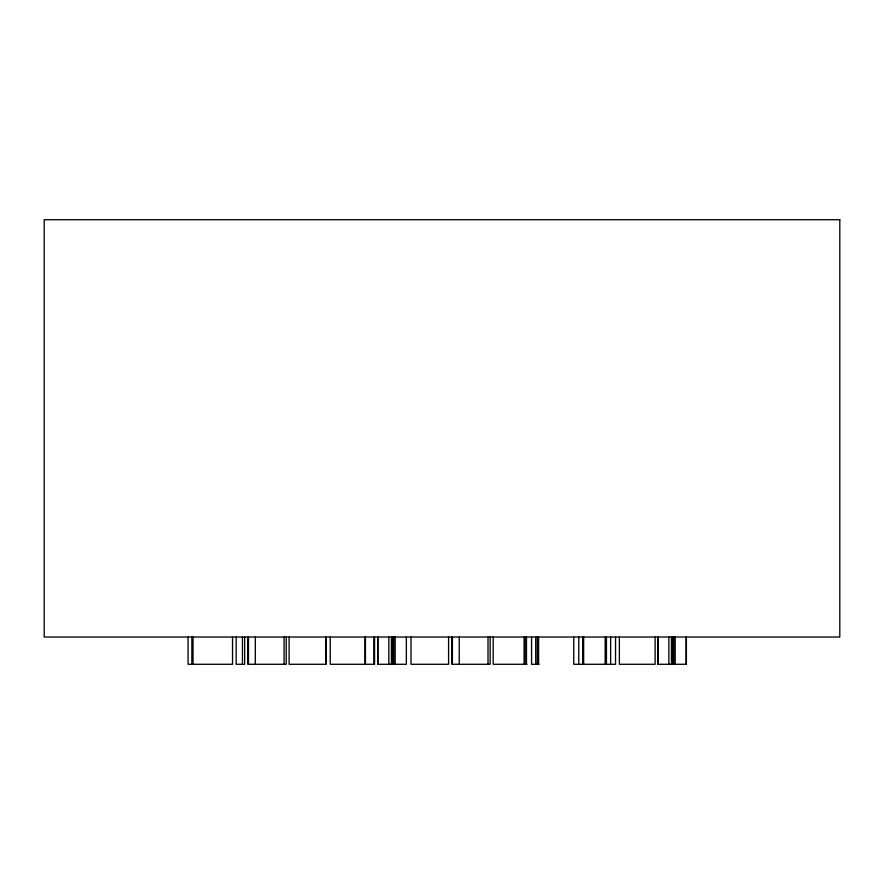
<?xml version="1.0" encoding="UTF-8"?>
<svg xmlns="http://www.w3.org/2000/svg" width="884" height="884" viewBox="0 0 884 884"><rect width="100%" height="100%" fill="white"/><g stroke="black" fill="none" stroke-linecap="round" stroke-linejoin="round"><path stroke-width="1.33" d="M526.986 664.282L493.184 664.282L493.184 637.033M539.041 664.282L531.571 664.282L531.571 637.033M686.382 637.033L686.382 664.282L657.762 664.282L657.762 637.033M686.161 637.033L686.161 664.282M675.21 637.033L675.21 664.282M673.807 637.033L673.807 664.282M672.702 637.033L672.702 664.282M671.442 637.033L671.442 664.282M668.856 637.033L668.856 664.282M657.906 637.033L657.906 664.282M655.099 637.033L655.099 664.282L619.375 664.282L619.375 637.033M615.529 637.033L615.529 664.282L573.738 664.282L573.738 637.033M610.645 637.033L610.645 664.282M606.424 637.033L606.424 664.282M605.164 637.033L605.164 664.282M583.65 637.033L583.65 664.282M583.197 637.033L583.197 664.282M582.689 637.033L582.689 664.282M578.766 637.033L578.766 664.282M538.599 637.033L538.599 664.282M537.273 637.033L537.273 664.282M535.715 637.033L535.715 664.282M526.477 637.033L526.477 664.282M525.063 637.033L525.063 664.282M524.101 637.033L524.101 664.282M490.156 637.033L490.156 664.282L451.768 664.282L451.768 637.033M488.012 637.033L488.012 664.282M459.238 637.033L459.238 664.282M452.409 637.033L452.409 664.282M448.586 637.033L448.586 664.282L411.016 664.282L411.016 637.033M406.353 637.033L406.353 664.282L377.722 664.282L377.722 637.033M395.181 637.033L395.181 664.282M393.778 637.033L393.778 664.282M392.673 637.033L392.673 664.282M391.413 637.033L391.413 664.282M388.816 637.033L388.816 664.282M377.877 637.033L377.877 664.282M374.551 637.033L374.551 664.282L330.24 664.282L330.24 637.033M373.877 637.033L373.877 664.282M365.446 637.033L365.446 664.282M364.97 637.033L364.97 664.282M326.174 637.033L326.174 664.282L289.112 664.282L289.112 637.033M325.655 637.033L325.655 664.282M286.228 637.033L286.228 664.282L247.84 664.282L247.84 637.033M284.084 637.033L284.084 664.282M255.31 637.033L255.31 664.282M248.492 637.033L248.492 664.282M244.658 637.033L244.658 664.282L236.161 664.282L236.161 637.033M242.448 637.033L242.448 664.282M232.536 637.033L232.536 664.282L188.082 664.282L188.082 637.033M193.032 637.033L193.032 664.282M191.85 637.033L191.85 664.282M839.8 219.718L44.2 219.718L44.2 637.033L839.8 637.033L839.8 219.718"/></g></svg>
